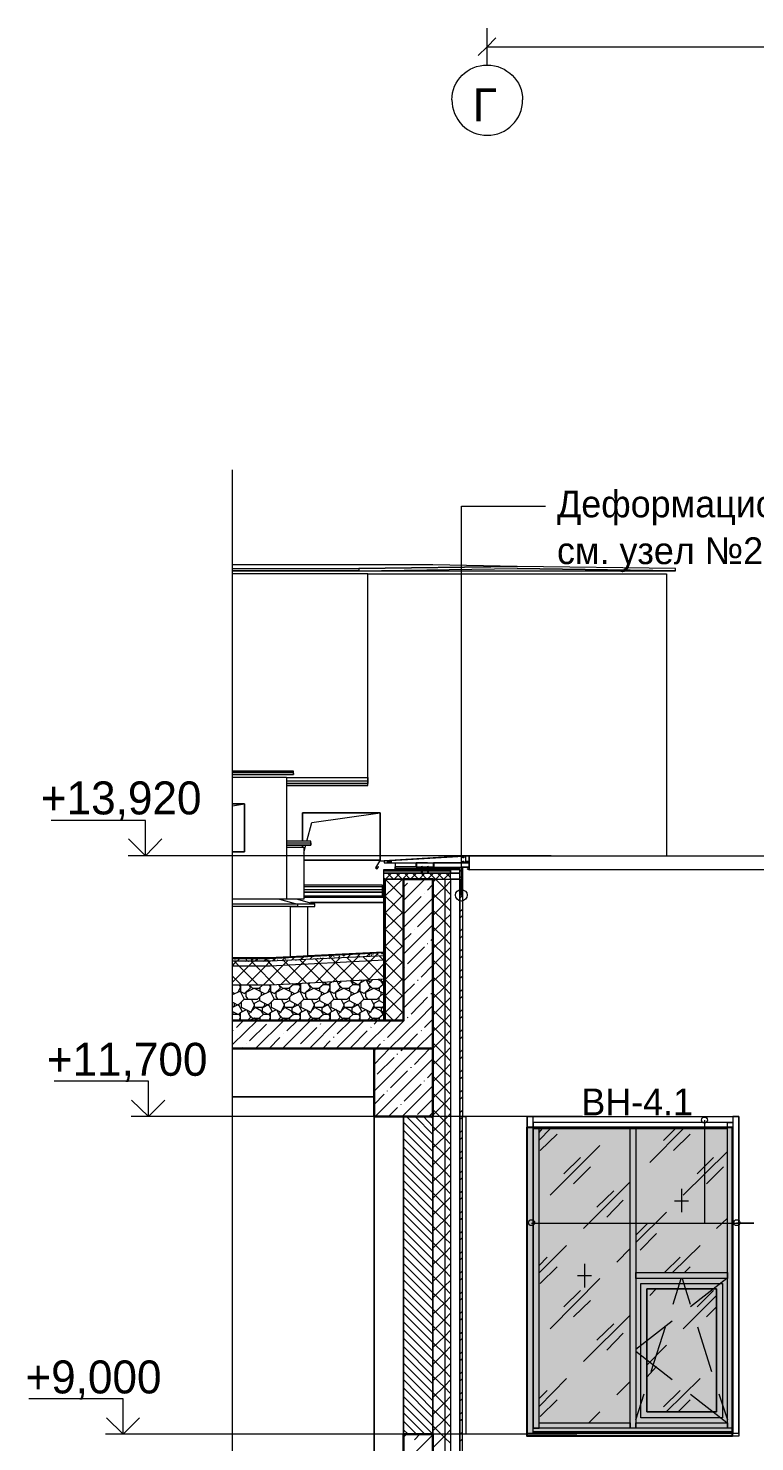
# Model space of a CAD drawing. Header units: millimetres. Extents: x 2294 to 908349, y -83289 to 219220.
# Drawn here: x 332017 to 338390, y -51504 to -39093 of the extents above; entities that cross this region are included whole.
import ezdxf

# ---------------------------------------------------------------- set-up
doc = ezdxf.new("R2010")
doc.units = ezdxf.units.MM
doc.layers.add('PDF _Геометрия', color=7, linetype='Continuous')
doc.layers.add('PDF _Текст', color=7, linetype='Continuous')

msp = doc.modelspace()

# ---------------------------------------------------------------- hatches: boundary and pattern name
at = {"transparency": 33554551}
h = msp.add_hatch(color=3, dxfattribs=at)
h.dxf.hatch_style = 1
h.paths.add_polyline_path([(336393.2, -48742.6), (338192.3, -48742.6), (338192.3, -51456), (336393.2, -51456)])

# ---------------------------------------------------------------- linework, layer by layer
msp.add_lwpolyline([(336393.2, -48742.6), (338192.3, -48742.6), (338192.3, -51456), (336393.2, -51456)], close=True)
at = {"layer": 'PDF _Геометрия', "lineweight": 9}
for points in [[(336043.5, -39416.7), (336043.5, -39093.2)], [(336043.5, -39255), (336043.5, -39145.7)], [(336043.5, -39377.4), (336043.5, -39255), (375667.4, -39255)], [(333809.6, -61506.3), (333809.6, -52627.6), (333656.6, -52548.9), (333967, -52395.9), (333809.6, -52317.2), (333809.6, -42970.8)], [(335816.2, -46708.5), (335816.2, -43289.9), (336555, -43289.9)], [(334915.6, -43836.4), (336305.8, -43818.9), (334915.6, -43836.4), (334915.6, -43858.2), (336305.8, -43836.4), (337695.9, -43858.2), (337695.9, -43836.4), (336305.8, -43818.9), (335567, -43805.8), (333809.6, -43805.8)], [(333809.6, -43836.4), (334915.6, -43836.4), (334915.6, -43858.2), (333809.6, -43858.2), (337695.9, -43858.2), (336305.8, -43836.4)], [(334994.3, -43884.4), (333809.6, -43884.4)], [(334994.3, -45742.4), (334281.7, -45742.4), (334994.3, -45742.4), (334994.3, -43884.4), (335103.6, -43884.4), (337617.2, -43884.4), (337617.2, -46358.8), (338815.1, -46358.8), (338815.1, -44968.6), (343073, -44968.6), (343182.3, -44968.6), (343182.3, -45379.5)], [(333809.6, -45624.3), (334342.9, -45624.3), (334342.9, -45615.6), (333809.6, -45615.6)], [(334342.9, -45637.4), (334342.9, -45646.2), (333809.6, -45646.2), (334342.9, -45646.2), (334342.9, -45624.3)], [(333809.6, -45668), (334172.4, -45668), (334281.7, -45668), (334281.7, -46739.1), (334172.4, -46739.1), (333809.6, -46739.1)], [(334281.7, -45672.4), (334994.3, -45672.4), (334994.3, -45703), (334281.7, -45703)], [(334994.3, -45703), (334994.3, -45724.9), (334281.7, -45724.9)], [(333809.6, -45921.6), (333914.5, -45904.1)], [(334461, -46232), (334504.7, -46065.9), (335103.6, -45982.8)], [(336603, -46358.8), (333490.5, -46358.8), (333044.6, -46358.8), (333044.6, -46048.4), (332218.4, -46048.4)], [(334281.7, -46284.4), (334325.4, -46284.4), (334434.7, -46284.4), (334434.7, -46739.1), (334325.4, -46739.1), (334220.5, -46739.1), (334377.9, -46782.8), (334377.9, -46804.7), (333809.6, -46804.7)], [(334281.7, -46245.1), (334495.9, -46245.1), (334495.9, -46232), (334281.7, -46232)], [(334495.9, -46245.1), (334495.9, -46267), (334281.7, -46267), (334495.9, -46267), (334495.9, -46249.5)], [(334434.7, -46336.9), (334452.2, -46267)], [(333197.6, -46358.8), (332891.6, -46358.8)], [(335234.7, -46398.1), (335855.5, -46358.8), (335886.1, -46358.8), (348043.4, -46358.8), (348043.4, -46481.2), (335886.1, -46481.2), (335886.1, -46358.8), (335886.1, -46476.8), (335868.6, -46472.4)], [(335829.3, -46406.8), (335833.6, -46406.8)], [(335886.1, -46358.8), (335855.5, -46358.8)], [(335855.5, -46406.8), (335886.1, -46406.8)], [(335466.4, -46481.2), (335134.2, -46481.2), (335134.2, -46485.5), (335134.2, -46494.3), (335134.2, -46511.8), (335720, -46511.8), (335720, -46494.3), (335720, -46485.5), (335720, -46481.2), (335527.6, -46481.2)], [(335720, -46485.5), (335134.2, -46485.5)], [(335720, -46494.3), (335134.2, -46494.3)], [(335234.7, -46420), (335234.7, -46463.7), (335234.7, -46472.4)], [(335466.4, -46472.4), (335234.7, -46472.4), (335234.7, -46454.9)], [(335234.7, -46454.9), (335234.7, -46454.9)], [(335470.8, -46459.3), (335418.3, -46459.3), (335418.3, -46420)], [(335518.9, -46420), (335422.7, -46420), (335422.7, -46459.3)], [(335470.8, -46459.3), (335422.7, -46459.3), (335470.8, -46459.3)], [(335475.2, -46511.8), (335475.2, -46507.4), (335475.2, -46503), (335475.2, -46498.6), (335475.2, -46494.3), (335475.2, -46489.9), (335475.2, -46485.5), (335466.4, -46485.5), (335466.4, -46468), (335470.8, -46468)], [(335470.8, -46511.8), (335475.2, -46511.8), (335475.2, -46516.1), (335470.8, -46516.1), (335470.8, -46511.8), (335470.8, -46485.5), (335470.8, -46511.8), (335466.4, -46511.8), (335466.4, -46507.4), (335466.4, -46503), (335466.4, -46498.6), (335466.4, -46494.3), (335470.8, -46494.3), (335470.8, -46489.9), (335470.8, -46485.5), (335466.4, -46485.5)], [(335466.4, -46489.9), (335466.4, -46489.9)], [(335466.4, -46494.3), (335466.4, -46494.3)], [(335466.4, -46498.6), (335466.4, -46498.6)], [(335466.4, -46503), (335466.4, -46503)], [(335466.4, -46507.4), (335466.4, -46507.4)], [(335470.8, -46454.9), (335470.8, -46454.9)], [(335470.8, -46511.8), (335470.8, -46511.8)], [(335470.8, -46511.8), (335470.8, -46511.8)], [(335518.9, -46459.3), (335475.2, -46459.3)], [(335475.2, -46468), (335475.2, -46485.5)], [(335475.2, -46468), (335475.2, -46468)], [(335518.9, -46472.4), (335475.2, -46472.4)], [(335518.9, -46481.2), (335475.2, -46481.2)], [(335475.2, -46485.5), (335475.2, -46485.5)], [(335475.2, -46489.9), (335475.2, -46489.9)], [(335475.2, -46494.3), (335475.2, -46494.3)], [(335475.2, -46498.6), (335475.2, -46498.6)], [(335475.2, -46503), (335475.2, -46503)], [(335475.2, -46507.4), (335475.2, -46507.4)], [(335475.2, -46511.8), (335475.2, -46511.8)], [(335523.3, -46511.8), (335527.6, -46511.8), (335527.6, -46507.4), (335527.6, -46503), (335527.6, -46498.6), (335527.6, -46494.3), (335527.6, -46489.9), (335527.6, -46485.5), (335518.9, -46485.5), (335518.9, -46468)], [(335518.9, -46468), (335518.9, -46468)], [(335518.9, -46485.5), (335518.9, -46489.9), (335518.9, -46494.3), (335518.9, -46498.6), (335518.9, -46503), (335518.9, -46507.4), (335518.9, -46511.8), (335523.3, -46511.8), (335523.3, -46485.5), (335523.3, -46511.8), (335523.3, -46516.1), (335518.9, -46511.8)], [(335518.9, -46485.5), (335518.9, -46485.5)], [(335518.9, -46489.9), (335518.9, -46489.9)], [(335518.9, -46494.3), (335518.9, -46494.3)], [(335518.9, -46498.6), (335518.9, -46498.6)], [(335518.9, -46503), (335518.9, -46503)], [(335518.9, -46507.4), (335518.9, -46507.4)], [(335518.9, -46511.8), (335518.9, -46511.8)], [(335523.3, -46454.9), (335523.3, -46454.9)], [(335523.3, -46511.8), (335523.3, -46511.8)], [(335523.3, -46516.1), (335523.3, -46516.1)], [(335575.7, -46459.3), (335527.6, -46459.3)], [(335527.6, -46468), (335527.6, -46485.5)], [(335527.6, -46468), (335527.6, -46468)], [(335803, -46472.4), (335527.6, -46472.4)], [(335527.6, -46485.5), (335527.6, -46485.5)], [(335527.6, -46489.9), (335527.6, -46489.9)], [(335527.6, -46494.3), (335527.6, -46494.3)], [(335527.6, -46498.6), (335527.6, -46498.6)], [(335527.6, -46503), (335527.6, -46503)], [(335527.6, -46507.4), (335527.6, -46507.4)], [(335571.3, -46459.3), (335571.3, -46420)], [(335855.5, -46420), (335886.1, -46420), (335575.7, -46420), (335575.7, -46459.3), (335886.1, -46459.3), (335816.2, -46459.3)], [(335803, -46481.2), (335720, -46481.2), (335720, -46511.8), (335803, -46511.8), (335720, -46511.8), (335720, -46516.1)], [(335803, -52059.3), (335803, -48649.5), (335803, -46459.3), (335824.9, -46459.3), (335824.9, -48649.5), (335855.5, -48649.5), (335855.5, -48728.2), (335855.5, -50044), (335855.5, -51359.8), (335855.5, -51438.5), (335824.9, -51438.5)], [(335886.1, -46481.2), (335868.6, -46472.4), (335886.1, -46472.4)], [(334434.7, -46656), (335125.4, -46656), (335125.4, -46629.8), (335125.4, -46616.7), (334434.7, -46616.7)], [(334434.7, -46629.8), (335125.4, -46629.8)], [(335125.4, -46712.9), (334434.7, -46712.9), (335125.4, -46712.9), (335125.4, -46677.9), (334434.7, -46677.9), (335125.4, -46677.9), (335125.4, -46656)], [(335125.4, -46642.9), (335134.2, -46642.9), (335125.4, -46642.9), (335125.4, -46634.2), (335125.4, -46616.7)], [(335125.4, -46660.4), (335134.2, -46660.4)], [(335138.6, -47805.7), (335138.6, -46564.2)], [(335142.9, -47805.7), (335142.9, -46564.2)], [(335151.7, -47805.7), (335151.7, -46564.2)], [(335567, -51438.5), (335567, -48649.5), (335567, -46564.2), (335671.9, -46564.2), (335720, -46564.2), (335803, -46564.2), (335803, -48649.5), (335803, -57327), (335803, -60321.6), (335803, -60645.1)], [(335671.9, -46564.2), (335671.9, -48649.5), (335671.9, -52059.3), (335671.9, -52990.4), (335671.9, -57327), (335671.9, -60321.6)], [(335803, -46564.2), (335720, -46564.2), (335720, -48649.5), (335720, -52059.3), (335720, -52990.4), (335720, -57327), (335720, -60321.6)], [(334316.7, -47246.2), (334316.7, -46804.7), (334530.9, -46804.7), (334530.9, -46782.8), (334377.9, -46782.8), (333809.6, -46782.8)], [(334377.9, -46739.1), (334530.9, -46782.8)], [(334434.7, -46712.9), (335134.2, -46712.9)], [(334434.7, -46721.6), (335134.2, -46721.6)], [(335134.2, -46769.7), (334491.6, -46769.7), (335134.2, -46769.7), (335134.2, -47206.8), (334469.7, -47237.4), (334469.7, -46804.7)], [(333809.6, -47805.7), (335142.9, -47805.7), (335142.9, -47442.9), (335142.9, -47276.8), (335142.9, -47237.4), (335142.9, -47211.2), (335142.9, -47206.8), (334133.1, -47254.9), (333809.6, -47254.9)], [(335051.1, -48474.6), (333809.6, -48474.6), (335051.1, -48474.6), (335051.1, -48050.6), (333809.6, -48050.6)], [(335051.1, -48050.6), (335051.1, -52059.3), (335051.1, -48649.5)], [(336878.4, -48649.5), (334780.1, -48649.5), (333070.8, -48649.5), (333070.8, -48339.1), (332244.6, -48339.1)], [(333228.2, -48649.5), (332917.8, -48649.5)], [(335309.1, -51438.5), (335309.1, -48649.5), (335309.1, -51438.5), (335309.1, -48649.5), (335567, -48649.5), (335567, -51438.5), (335567, -52059.3)], [(335803, -60321.6), (335803, -60684.4), (335824.9, -60684.4), (335824.9, -48649.5)], [(336445.7, -51429.8), (336445.7, -51359.8), (336445.7, -50044), (336445.7, -51386.1), (336498.1, -51386.1), (336498.1, -50044), (336498.1, -48754.4), (336445.7, -48754.4), (336445.7, -50044), (336445.7, -48728.2), (336445.7, -48649.5), (336393.2, -48649.5), (336393.2, -48728.2), (336393.2, -50044), (336393.2, -51359.8), (336393.2, -51438.5), (336393.2, -48649.5), (338251.1, -48649.5), (338251.1, -51438.5), (338251.1, -51359.8), (338251.1, -50044), (338251.1, -48728.2), (338251.1, -48649.5), (338198.7, -48649.5), (338198.7, -48728.2), (338198.7, -50044), (338198.7, -51359.8), (338198.7, -51429.8)], [(336498.1, -48854.9), (336598.7, -48754.4)], [(336498.1, -48789.4), (336528.7, -48754.4)], [(337180.1, -48758.8), (337180.1, -48754.4)], [(337468.6, -49051.6), (337765.9, -48754.4)], [(337591, -48859.3), (337695.9, -48754.4)], [(337949.5, -48680.1), (337949.5, -49585), (338382.3, -49585), (338229.3, -49585)], [(336506.9, -48946.7), (336655.5, -48802.5)], [(337678.4, -48946.7), (337822.7, -48802.5)], [(336594.3, -49340.2), (337031.5, -48903)], [(336716.7, -49152.2), (336861, -49007.9)], [(337761.5, -49340.2), (338150.6, -48955.5)], [(337883.9, -49152.2), (338028.2, -49007.9)], [(336799.8, -49239.6), (336948.4, -49091)], [(337967, -49239.6), (338115.6, -49091)], [(336887.2, -49633.1), (337298.1, -49222.1)], [(337005.2, -49445.1), (337153.9, -49300.8)], [(337092.7, -49532.5), (337236.9, -49383.9)], [(337687.2, -49388.3), (337809.6, -49388.3)], [(337748.4, -49283.3), (337748.4, -49488.8)], [(337346.2, -49755.5), (337617.2, -49488.8)], [(336432.5, -49585), (338382.3, -49585)], [(337346.2, -49689.9), (337446.8, -49589.4)], [(338054.4, -49633.1), (338150.6, -49541.3)], [(337385.6, -49821), (337529.8, -49676.8)], [(336498.1, -50022.1), (336738.6, -49781.7)], [(336498.1, -49956.6), (336568.1, -49882.2)], [(337180.1, -49926), (337298.1, -49807.9)], [(337599.8, -50017.8), (337735.3, -49882.2)], [(337669.7, -50017.8), (337910.1, -49781.7)], [(336506.9, -50113.9), (336655.5, -49969.7)], [(336895.9, -49943.4), (336895.9, -50148.9)], [(337774.6, -50017.8), (337822.7, -49969.7)], [(336594.3, -50511.8), (337031.5, -50070.2)], [(336834.7, -50044), (336957.1, -50044)], [(337674.1, -50297.5), (337744, -50070.2)], [(337752.8, -50070.2), (337822.7, -50297.5)], [(338146.2, -50070.2), (337827.1, -50319.4)], [(336716.7, -50319.4), (336861, -50175.1)], [(336799.8, -50406.8), (336948.4, -50262.6)], [(337468.6, -50218.9), (337525.4, -50162)], [(337761.5, -50511.8), (338054.4, -50218.9)], [(337883.9, -50319.4), (338028.2, -50175.1)], [(337967, -50406.8), (338054.4, -50319.4)], [(336887.2, -50800.3), (337298.1, -50393.7)], [(337005.2, -50612.3), (337153.9, -50468)], [(337665.3, -50446.2), (337346.2, -50695.4)], [(337481.7, -50887.7), (337608.5, -50494.3)], [(337888.3, -50494.3), (338010.7, -50887.7)], [(337092.7, -50699.7), (337236.9, -50551.1)], [(337665.3, -50962), (337346.2, -50712.8)], [(337442.4, -50830.9), (337617.2, -50656)], [(337442.4, -50765.3), (337446.8, -50760.9)], [(337442.4, -50935.8), (337529.8, -50844)], [(338054.4, -50800.3), (338054.4, -50800.3)], [(336498.1, -51193.7), (336738.6, -50948.9)], [(337180.1, -51093.2), (337298.1, -50975.1)], [(337612.9, -51241.8), (337910.1, -50948.9)], [(336830.4, -51438.5), (333905.8, -51438.5), (332847.9, -51438.5), (332847.9, -51128.1), (332021.6, -51128.1)], [(336498.1, -51123.8), (336568.1, -51053.8)], [(337346.2, -51311.8), (337420.5, -51084.4)], [(337591, -51198.1), (337735.3, -51053.8)], [(338146.2, -51338), (337827.1, -51088.8)], [(338076.3, -51084.4), (338150.6, -51311.8)], [(336506.9, -51281.2), (336655.5, -51136.9)], [(336935.3, -51338), (337031.5, -51241.8)], [(337717.8, -51241.8), (337822.7, -51136.9)], [(333005.2, -51438.5), (332694.9, -51438.5)], [(338251.1, -51425.4), (338251.1, -51429.8), (338251.1, -51456), (336393.2, -51456), (336393.2, -51429.8), (336393.2, -51425.4)], [(336393.2, -51429.8), (338251.1, -51429.8)], [(336393.2, -51451.6), (336393.2, -51447.3)], [(338198.7, -51386.1), (336445.7, -51386.1)], [(338198.7, -51416.7), (336445.7, -51416.7), (338198.7, -51416.7)], [(338198.7, -51416.7), (336445.7, -51416.7)], [(338251.1, -51447.3), (338251.1, -51451.6)]]:
    msp.add_lwpolyline(points, dxfattribs=at)
at = {"layer": 'PDF _Геометрия', "lineweight": 18}
for points in [[(336117.8, -39176.3), (336043.5, -39255), (335964.8, -39333.6)], [(333188.8, -46210.1), (333044.6, -46358.8), (332895.9, -46210.1)], [(333215.1, -48505.2), (333070.8, -48649.5), (332922.2, -48505.2)], [(332992.1, -51294.3), (332847.9, -51438.5), (332703.6, -51294.3)]]:
    msp.add_lwpolyline(points, dxfattribs=at)
msp.add_lwpolyline([(335733.1, -39722.7, 0.4172634), (336043.5, -40033.1, 0.4119718), (336353.9, -39722.7)], format="xyb", dxfattribs=at)
at = {"layer": 'PDF _Геометрия', "lineweight": 9}
for points in [[(333914.5, -45904.1), (333809.6, -45904.1), (333914.5, -45904.1), (333914.5, -46323.8), (333809.6, -46323.8), (333914.5, -46323.8)], [(335103.6, -45982.8), (334421.6, -45982.8), (334421.6, -46232), (334421.6, -45982.8), (335103.6, -45982.8), (335103.6, -46398.1), (334434.7, -46398.1), (335103.6, -46398.1)], [(334421.6, -46267), (334421.6, -46284.4)], [(335138.6, -46402.5), (335138.6, -46420), (335855.5, -46420), (335855.5, -46358.8)], [(335169.2, -46411.2), (335169.2, -46406.8), (335173.5, -46406.8), (335177.9, -46406.8), (335177.9, -46411.2), (335177.9, -46415.6), (335173.5, -46415.6), (335169.2, -46415.6)], [(335191, -46411.2), (335191, -46406.8), (335195.4, -46406.8), (335199.8, -46406.8), (335199.8, -46411.2), (335199.8, -46415.6), (335195.4, -46415.6), (335191, -46415.6)], [(335829.3, -46371.9), (335829.3, -46367.5), (335833.6, -46367.5), (335838, -46367.5), (335838, -46371.9), (335838, -46376.2), (335833.6, -46376.2), (335829.3, -46376.2)], [(335829.3, -46411.2), (335829.3, -46406.8), (335833.6, -46406.8), (335838, -46406.8), (335838, -46411.2), (335838, -46415.6), (335833.6, -46415.6), (335829.3, -46415.6)], [(335134.2, -46564.2), (335720, -46564.2), (335720, -46511.8), (335134.2, -46511.8)], [(335418.3, -46454.9), (335234.7, -46454.9)], [(335470.8, -46450.6), (335475.2, -46454.9), (335479.5, -46454.9), (335479.5, -46459.3), (335475.2, -46459.3), (335475.2, -46468), (335470.8, -46468), (335470.8, -46459.3), (335466.4, -46459.3), (335466.4, -46454.9), (335470.8, -46454.9)], [(335466.4, -46489.9), (335470.8, -46489.9)], [(335470.8, -46454.9), (335470.8, -46450.6)], [(335518.9, -46459.3), (335475.2, -46459.3)], [(335514.5, -46454.9), (335518.9, -46454.9), (335523.3, -46450.6), (335527.6, -46454.9), (335532, -46454.9), (335532, -46459.3), (335527.6, -46459.3), (335527.6, -46468), (335518.9, -46468), (335518.9, -46459.3), (335514.5, -46459.3)], [(335523.3, -46454.9), (335523.3, -46450.6)], [(335571.3, -46459.3), (335527.6, -46459.3)], [(335309.1, -47805.7), (335309.1, -46564.2), (335151.7, -46564.2), (335142.9, -46564.2), (335138.6, -46564.2), (335134.2, -46564.2), (335134.2, -47805.7), (335138.6, -47805.7), (335142.9, -47805.7), (335151.7, -47805.7)], [(335134.2, -46677.9), (335125.4, -46677.9)], [(337324.3, -48701.9), (336445.7, -48701.9), (336445.7, -48754.4), (337324.3, -48754.4), (338150.6, -48754.4), (338150.6, -48701.9), (337324.3, -48701.9), (336471.9, -48701.9), (336445.7, -48701.9), (336445.7, -48649.5), (336471.9, -48649.5), (337324.3, -48649.5), (338172.4, -48649.5), (338198.7, -48649.5), (338198.7, -48701.9), (338172.4, -48701.9)], [(337346.2, -51386.1), (337298.1, -51386.1), (336498.1, -51386.1), (336498.1, -51338), (337298.1, -51338), (337298.1, -51386.1), (337298.1, -50044), (337298.1, -48754.4), (337346.2, -48754.4), (337346.2, -50044)], [(338150.6, -48728.2), (338150.6, -48701.9), (338198.7, -48701.9), (338198.7, -48728.2), (338198.7, -50044), (338198.7, -51386.1), (338150.6, -51386.1), (338150.6, -50044)], [(338150.6, -50070.2), (337346.2, -50070.2), (337346.2, -50017.8), (338150.6, -50017.8)], [(337389.9, -50113.9), (338106.9, -50113.9), (338106.9, -51294.3), (337389.9, -51294.3)], [(338106.9, -50113.9), (338106.9, -51294.3), (337389.9, -51294.3), (337389.9, -50113.9)], [(338054.4, -50162), (337442.4, -50162), (337442.4, -51241.8), (338054.4, -51241.8)], [(337442.4, -51241.8), (337442.4, -50162), (338054.4, -50162), (338054.4, -51241.8)], [(338150.6, -51386.1), (337346.2, -51386.1), (337346.2, -51338), (338150.6, -51338)]]:
    msp.add_lwpolyline(points, close=True, dxfattribs=at)
at = {"layer": 'PDF _Геометрия', "lineweight": 20}
for points in [[(335064.2, -46463.7), (335077.4, -46472.4), (335090.5, -46454.9), (335086.1, -46454.9), (335077.4, -46472.4), (335068.6, -46463.7), (335099.2, -46406.8), (335886.1, -46358.8), (335886.1, -46476.8), (335868.6, -46472.4), (335886.1, -46481.2), (335886.1, -46358.8), (335099.2, -46406.8)], [(335418.3, -46420), (335418.3, -46459.3), (335470.8, -46459.3), (335422.7, -46459.3), (335422.7, -46420)], [(335475.2, -46459.3), (335518.9, -46459.3)], [(335527.6, -46459.3), (335575.7, -46459.3), (335575.7, -46420), (335571.3, -46420), (335571.3, -46459.3)]]:
    msp.add_lwpolyline(points, close=True, dxfattribs=at)
at = {"layer": 'PDF _Геометрия', "color": 250, "lineweight": 9, "true_color": 0x1d1d1d}
for points in [[(335191, -46402.5), (335191, -46398.1)], [(335252.2, -46398.1), (335252.2, -46398.1)], [(335379, -46389.4), (335379, -46389.4)], [(335440.2, -46385), (335440.2, -46385)], [(335567, -46376.2), (335567, -46376.2)], [(335628.2, -46376.2), (335628.2, -46371.9)], [(335755, -46367.5), (335755, -46367.5)], [(335816.2, -46363.1), (335816.2, -46363.1)], [(335886.1, -46411.2), (335886.1, -46411.2)], [(335151.7, -46708.5), (335300.3, -46564.2), (335352.8, -46511.8)], [(335151.7, -46564.2), (335204.1, -46511.8)], [(335221.6, -46564.2), (335169.2, -46511.8)], [(335226, -46564.2), (335278.5, -46511.8)], [(335309.1, -46577.3), (335295.9, -46564.2), (335243.5, -46511.8)], [(335365.9, -46564.2), (335317.8, -46511.8)], [(335370.3, -46564.2), (335422.7, -46511.8)], [(335440.2, -46564.2), (335387.7, -46511.8)], [(335444.6, -46564.2), (335497, -46511.8)], [(335514.5, -46564.2), (335462.1, -46511.8)], [(335518.9, -46564.2), (335571.3, -46511.8)], [(335720, -46699.7), (335671.9, -46647.3), (335588.8, -46564.2), (335536.4, -46511.8)], [(335567, -46590.5), (335593.2, -46564.2), (335641.3, -46511.8)], [(335658.8, -46564.2), (335606.3, -46511.8)], [(335663.2, -46564.2), (335715.6, -46511.8)], [(335720, -46551.1), (335680.6, -46511.8)], [(335803, -46494.3), (335824.9, -46472.4)], [(335803, -46551.1), (335824.9, -46533.6)], [(335877.4, -46476.8), (335881.7, -46476.8)], [(335886.1, -46472.4), (335886.1, -46468)], [(335147.3, -46564.2), (335134.2, -46551.1)], [(335309.1, -46726), (335151.7, -46568.6)], [(335309.1, -46752.2), (335497, -46564.2)], [(335309.1, -46634.2), (335344, -46599.2)], [(335374.6, -46568.6), (335374.6, -46568.6)], [(335518.9, -46660.4), (335567, -46612.3)], [(335567, -46734.7), (335671.9, -46634.2), (335720, -46581.7)], [(335803, -46669.1), (335824.9, -46647.3)], [(335151.7, -46857.1), (335309.1, -46699.7)], [(335309.1, -46870.2), (335151.7, -46717.2)], [(335309.1, -46988.3), (335567, -46730.3)], [(335313.4, -46865.9), (335462.1, -46717.2)], [(335492.7, -46686.6), (335492.7, -46686.6)], [(335720, -46844), (335671.9, -46791.5), (335567, -46691)], [(335567, -46883.3), (335671.9, -46778.4), (335720, -46726)], [(335803, -46730.3), (335824.9, -46708.5)], [(335151.7, -47001.4), (335309.1, -46848.4)], [(335309.1, -47014.5), (335151.7, -46861.5)], [(335431.5, -46983.9), (335567, -46848.4)], [(335720, -46992.6), (335671.9, -46940.2), (335567, -46835.3)], [(335567, -47027.6), (335671.9, -46922.7), (335720, -46874.6)], [(335803, -46848.4), (335824.9, -46826.5)], [(335803, -46905.2), (335824.9, -46883.3)], [(335151.7, -47150), (335309.1, -46992.6)], [(335309.1, -47163.1), (335151.7, -47005.8)], [(335309.1, -47224.3), (335567, -46966.4)], [(335405.2, -47010.1), (335405.2, -47010.1)], [(335720, -47136.9), (335671.9, -47084.4), (335567, -46983.9)], [(335567, -47171.9), (335671.9, -47071.3), (335720, -47018.9)], [(335803, -47023.2), (335824.9, -47001.4)], [(335151.7, -47294.3), (335309.1, -47141.3)], [(335309.1, -47307.4), (335151.7, -47154.4)], [(335309.1, -47106.3), (335374.6, -47040.7)], [(335344, -47307.4), (335492.7, -47158.8)], [(335518.9, -47128.2), (335523.3, -47128.2)], [(335549.5, -47101.9), (335567, -47084.4)], [(335720, -47281.2), (335671.9, -47233.1), (335567, -47128.2)], [(335803, -47084.4), (335824.9, -47062.6)], [(333827.1, -47263.7), (333831.5, -47268)], [(333848.9, -47285.5), (333870.8, -47263.7)], [(333853.3, -47263.7), (333853.3, -47263.7)], [(333853.3, -47263.7), (333853.3, -47263.7)], [(333918.9, -47263.7), (333918.9, -47263.7)], [(333923.3, -47285.5), (333936.4, -47276.8)], [(333927.6, -47268), (333927.6, -47272.4)], [(333949.5, -47263.7), (333949.5, -47263.7)], [(334002, -47285.5), (334028.2, -47263.7)], [(334023.8, -47272.4), (334028.2, -47276.8)], [(334041.3, -47272.4), (334041.3, -47272.4)], [(334076.3, -47495.4), (334246.8, -47324.9), (334290.5, -47281.2)], [(334080.6, -47285.5), (334106.9, -47263.7)], [(334093.8, -47263.7), (334093.8, -47263.7)], [(334093.8, -47263.7), (334102.5, -47268), (334102.5, -47263.7)], [(334120, -47276.8), (334124.4, -47281.2)], [(334159.3, -47285.5), (334185.6, -47259.3)], [(334159.3, -47276.8), (334163.7, -47276.8)], [(334203, -47272.4), (334207.4, -47272.4)], [(334220.5, -47281.2), (334220.5, -47281.2)], [(334229.3, -47491), (334404.1, -47316.1), (334447.9, -47272.4)], [(334242.4, -47281.2), (334268.6, -47254.9)], [(334456.6, -47477.9), (334299.2, -47320.5), (334259.9, -47281.2)], [(334273, -47263.7), (334277.4, -47263.7)], [(334325.4, -47276.8), (334351.7, -47250.6)], [(334360.4, -47276.8), (334369.2, -47272.4), (334369.2, -47276.8)], [(334382.3, -47482.3), (334557.1, -47307.4), (334600.9, -47263.7)], [(334487.2, -47477.9), (334474.1, -47486.6), (334509.1, -47521.6), (334565.9, -47521.6), (334605.2, -47486.6), (334596.5, -47469.1), (334439.1, -47311.8), (334399.8, -47272.4)], [(334408.5, -47268), (334430.4, -47246.2)], [(334487.2, -47268), (334513.4, -47241.8)], [(334535.3, -47473.5), (334710.1, -47298.6), (334753.9, -47254.9)], [(334732, -47464.8), (334574.6, -47307.4), (334535.3, -47268)], [(334552.8, -47259.3), (334552.8, -47263.7)], [(334579, -47254.9), (334583.4, -47254.9)], [(334596.5, -47241.8), (334596.5, -47237.4)], [(334600.9, -47259.3), (334605.2, -47254.9)], [(334653.3, -47263.7), (334679.5, -47237.4)], [(334657.7, -47241.8), (334662.1, -47246.2)], [(334871.9, -47456), (334714.5, -47298.6), (334675.2, -47259.3)], [(334688.3, -47464.8), (334863.2, -47294.3), (334906.9, -47250.6)], [(334697, -47246.2), (334701.4, -47241.8)], [(334732, -47259.3), (334749.5, -47241.8)], [(334788.8, -47228.7), (334784.5, -47241.8), (334775.7, -47233.1), (334784.5, -47228.7)], [(334788.8, -47233.1), (334793.2, -47228.7)], [(335011.8, -47451.7), (334854.4, -47294.3), (334815.1, -47254.9), (334841.3, -47228.7)], [(334841.3, -47460.4), (335016.2, -47285.5), (335059.9, -47241.8), (335086.1, -47215.6)], [(334898.1, -47250.6), (334924.4, -47224.3)], [(334915.6, -47246.2), (334920, -47246.2), (334924.4, -47241.8)], [(335142.9, -47434.2), (334994.3, -47285.5), (334955, -47246.2)], [(334981.2, -47246.2), (335007.4, -47220), (335003, -47228.7), (335011.8, -47228.7), (335011.8, -47220)], [(335024.9, -47228.7), (335029.3, -47228.7)], [(335038, -47220), (335042.4, -47224.3)], [(335038, -47228.7), (335038, -47228.7)], [(335081.7, -47224.3), (335086.1, -47224.3)], [(335142.9, -47289.9), (335134.2, -47276.8), (335094.8, -47237.4)], [(335129.8, -47211.2), (335134.2, -47224.3), (335116.7, -47220), (335125.4, -47211.2)], [(335134.2, -47237.4), (335142.9, -47228.7), (335142.9, -47237.4)], [(335138.6, -47224.3), (335138.6, -47228.7)], [(335309.1, -47460.4), (335567, -47202.5)], [(335462.1, -47425.4), (335567, -47320.5), (335671.9, -47215.6), (335720, -47163.1)], [(335720, -47429.8), (335671.9, -47377.3), (335567, -47272.4)], [(335803, -47198.1), (335824.9, -47180.6)], [(335803, -47259.3), (335824.9, -47237.4)], [(333809.6, -47324.9), (333844.6, -47285.5)], [(333809.6, -47469.1), (333949.5, -47329.2), (333993.2, -47285.5)], [(334032.6, -47495.4), (333866.4, -47329.2), (333827.1, -47285.5)], [(333932, -47495.4), (334098.1, -47329.2), (334137.5, -47285.5)], [(333945.1, -47285.5), (333949.5, -47285.5)], [(334176.8, -47491), (334015.1, -47329.2), (333971.4, -47285.5)], [(334316.7, -47486.6), (334159.3, -47329.2), (334120, -47285.5)], [(334998.7, -47451.7), (335142.9, -47303)], [(335151.7, -47442.9), (335309.1, -47285.5)], [(335309.1, -47456), (335151.7, -47298.6)], [(335313.4, -47338), (335317.8, -47333.6)], [(335567, -47464.8), (335671.9, -47364.2), (335720, -47311.8)], [(335803, -47377.3), (335824.9, -47355.5)], [(333888.3, -47495.4), (333809.6, -47416.7)], [(333857.7, -47556.6), (333879.5, -47512.9), (333870.8, -47495.4)], [(333879.5, -47495.4), (333879.5, -47552.2), (333914.5, -47569.7), (333967, -47517.2), (333953.9, -47495.4)], [(333945.1, -47617.8), (333927.6, -47595.9), (333927.6, -47556.6), (333997.6, -47521.6), (334089.4, -47569.7)], [(333958.2, -47495.4), (333984.5, -47521.6), (334041.3, -47521.6), (334071.9, -47495.4)], [(334050, -47547.8), (334050, -47517.2)], [(334120, -47556.6), (334141.8, -47512.9), (334133.1, -47495.4)], [(334141.8, -47495.4), (334141.8, -47552.2), (334176.8, -47569.7), (334229.3, -47517.2), (334216.2, -47491), (334246.8, -47521.6), (334303.6, -47521.6), (334342.9, -47486.6), (334338.6, -47482.3)], [(334207.4, -47617.8), (334189.9, -47595.9), (334189.9, -47556.6), (334259.9, -47521.6), (334351.7, -47569.7)], [(334312.3, -47547.8), (334312.3, -47517.2)], [(334382.3, -47556.6), (334404.1, -47512.9), (334395.4, -47491), (334334.2, -47491)], [(334369.2, -47482.3), (334386.7, -47491), (334395.4, -47482.3)], [(334404.1, -47482.3), (334404.1, -47552.2), (334439.1, -47569.7), (334491.6, -47517.2), (334469.7, -47477.9)], [(334469.7, -47617.8), (334452.2, -47595.9), (334452.2, -47556.6), (334522.2, -47521.6), (334614, -47569.7)], [(334574.6, -47547.8), (334574.6, -47517.2)], [(334644.6, -47556.6), (334666.4, -47512.9), (334657.7, -47491), (334596.5, -47491)], [(334609.6, -47469.1), (334648.9, -47491), (334675.2, -47469.1)], [(334727.6, -47464.8), (334753.9, -47517.2), (334701.4, -47569.7), (334666.4, -47552.2), (334666.4, -47473.5), (334679.5, -47469.1)], [(334732, -47617.8), (334714.5, -47595.9), (334714.5, -47556.6), (334784.5, -47521.6), (334876.3, -47569.7)], [(334762.6, -47464.8), (334736.4, -47486.6), (334771.4, -47521.6), (334828.2, -47521.6), (334867.5, -47486.6), (334850, -47460.4)], [(334749.5, -47464.8), (334758.2, -47469.1), (334758.2, -47464.8)], [(334836.9, -47547.8), (334836.9, -47517.2)], [(334850, -47460.4), (334850, -47460.4)], [(334854.4, -47460.4), (334911.2, -47491), (334941.8, -47460.4), (334937.5, -47456)], [(334854.4, -47460.4), (334854.4, -47460.4)], [(334906.9, -47556.6), (334928.7, -47512.9), (334920, -47491), (334858.8, -47491)], [(334981.2, -47451.7), (335016.2, -47517.2), (334963.7, -47569.7), (334928.7, -47552.2), (334928.7, -47473.5), (334972.4, -47451.7)], [(334994.3, -47617.8), (334976.8, -47595.9), (334976.8, -47556.6), (335046.8, -47521.6), (335138.6, -47569.7)], [(334985.6, -47451.7), (335020.5, -47469.1), (335029.3, -47447.3)], [(335038, -47447.3), (334998.7, -47486.6), (335033.6, -47521.6), (335090.5, -47521.6), (335129.8, -47486.6), (335112.3, -47460.4), (335090.5, -47447.3)], [(335099.2, -47547.8), (335099.2, -47517.2)], [(335142.9, -47477.9), (335116.7, -47460.4), (335116.7, -47447.3)], [(335121.1, -47491), (335142.9, -47491)], [(335151.7, -47587.2), (335309.1, -47429.8)], [(335309.1, -47600.3), (335151.7, -47447.3)], [(335151.7, -47731.4), (335309.1, -47578.4), (335405.2, -47482.3)], [(335309.1, -47696.5), (335567, -47438.5)], [(335431.5, -47451.7), (335435.8, -47451.7)], [(335720, -47574.1), (335671.9, -47521.6), (335567, -47421.1)], [(335567, -47613.4), (335671.9, -47508.5), (335720, -47456)], [(335803, -47434.2), (335824.9, -47416.7)], [(333809.6, -47578.4), (333875.2, -47547.8), (333910.2, -47617.8)], [(333809.6, -47644), (333857.7, -47670.2), (333910.2, -47617.8), (334028.2, -47617.8), (334063.2, -47582.8), (334063.2, -47556.6)], [(333827.1, -47569.7), (333809.6, -47560.9)], [(333809.6, -47727.1), (333862.1, -47753.3), (333892.7, -47722.7), (333862.1, -47665.9), (333809.6, -47692.1), (333827.1, -47674.6), (333827.1, -47652.7)], [(333883.9, -47644), (333883.9, -47687.7), (333971.4, -47731.4), (334002, -47670.2), (333975.7, -47617.8)], [(334089.4, -47652.7), (334089.4, -47674.6), (334071.9, -47692.1), (334010.7, -47692.1), (334002, -47683.3), (334002, -47652.7), (334045.7, -47630.9)], [(334045.7, -47600.3), (334045.7, -47630.9), (334120, -47670.2), (334172.4, -47617.8), (334290.5, -47617.8), (334325.4, -47582.8), (334325.4, -47556.6)], [(334058.8, -47587.2), (334137.5, -47547.8), (334172.4, -47617.8)], [(334146.2, -47644), (334146.2, -47687.7), (334233.6, -47731.4), (334264.2, -47670.2), (334238, -47617.8)], [(334351.7, -47652.7), (334351.7, -47674.6), (334334.2, -47692.1), (334273, -47692.1), (334264.2, -47683.3), (334264.2, -47652.7), (334308, -47630.9)], [(334308, -47600.3), (334308, -47630.9), (334382.3, -47670.2), (334434.7, -47617.8), (334552.8, -47617.8), (334587.7, -47582.8), (334587.7, -47556.6)], [(334321.1, -47587.2), (334399.8, -47547.8), (334434.7, -47617.8)], [(334408.5, -47644), (334408.5, -47687.7), (334495.9, -47731.4), (334526.5, -47670.2), (334500.3, -47617.8)], [(334614, -47652.7), (334614, -47674.6), (334596.5, -47692.1), (334535.3, -47692.1), (334526.5, -47683.3), (334526.5, -47652.7), (334570.3, -47630.9)], [(334570.3, -47600.3), (334570.3, -47630.9), (334644.6, -47670.2), (334697, -47617.8), (334815.1, -47617.8), (334850, -47582.8), (334850, -47556.6)], [(334583.4, -47587.2), (334662.1, -47547.8), (334697, -47617.8)], [(334670.8, -47644), (334670.8, -47687.7), (334758.2, -47731.4), (334788.8, -47670.2), (334762.6, -47617.8)], [(334876.3, -47652.7), (334876.3, -47674.6), (334858.8, -47692.1), (334797.6, -47692.1), (334788.8, -47683.3), (334788.8, -47652.7), (334832.6, -47630.9)], [(334832.6, -47600.3), (334832.6, -47630.9), (334906.9, -47670.2), (334959.3, -47617.8), (335077.4, -47617.8), (335112.3, -47582.8), (335112.3, -47556.6)], [(334845.7, -47587.2), (334924.4, -47547.8), (334959.3, -47617.8)], [(334933.1, -47644), (334933.1, -47687.7), (335020.5, -47731.4), (335051.1, -47670.2), (335024.9, -47617.8)], [(335138.6, -47652.7), (335138.6, -47674.6), (335121.1, -47692.1), (335059.9, -47692.1), (335051.1, -47683.3), (335051.1, -47652.7), (335094.8, -47630.9), (335142.9, -47657.1)], [(335094.8, -47630.9), (335094.8, -47600.3)], [(335108, -47587.2), (335142.9, -47569.7)], [(335309.1, -47744.5), (335151.7, -47591.5)], [(335374.6, -47748.9), (335518.9, -47600.3)], [(335549.5, -47569.7), (335553.9, -47569.7)], [(335720, -47722.7), (335671.9, -47670.2), (335567, -47565.3)], [(335567, -47757.7), (335671.9, -47652.7), (335720, -47604.7)], [(335803, -47552.2), (335824.9, -47534.7)], [(335803, -47613.4), (335824.9, -47591.5)], [(333866.4, -47805.7), (333879.5, -47775.1), (333870.8, -47753.3), (333809.6, -47753.3), (333814, -47748.9), (333809.6, -47735.8)], [(333879.5, -47805.7), (333879.5, -47735.8), (333932, -47709.6), (333967, -47779.5), (333940.8, -47805.7)], [(334050, -47805.7), (334050, -47779.5)], [(334128.7, -47805.7), (334141.8, -47775.1), (334133.1, -47753.3), (334071.9, -47753.3)], [(334141.8, -47805.7), (334141.8, -47735.8), (334194.3, -47709.6), (334229.3, -47779.5), (334203, -47805.7)], [(334312.3, -47805.7), (334312.3, -47779.5)], [(334391, -47805.7), (334404.1, -47775.1), (334395.4, -47753.3), (334334.2, -47753.3)], [(334404.1, -47805.7), (334404.1, -47735.8), (334456.6, -47709.6), (334491.6, -47779.5), (334465.3, -47805.7)], [(334482.8, -48050.6), (334727.6, -47805.7), (334753.9, -47779.5), (334718.9, -47709.6), (334666.4, -47735.8), (334666.4, -47805.7)], [(334574.6, -47805.7), (334574.6, -47779.5)], [(334653.3, -47805.7), (334666.4, -47775.1), (334657.7, -47753.3), (334596.5, -47753.3)], [(334836.9, -47805.7), (334836.9, -47779.5)], [(334915.6, -47805.7), (334928.7, -47775.1), (334920, -47753.3), (334858.8, -47753.3)], [(334928.7, -47805.7), (334928.7, -47735.8), (334981.2, -47709.6), (335016.2, -47779.5), (334989.9, -47805.7)], [(335051.1, -48190.4), (335186.6, -48050.6), (335435.8, -47805.7), (335567, -47674.6)], [(335099.2, -47805.7), (335099.2, -47779.5)], [(335142.9, -47740.2), (335116.7, -47722.7), (335116.7, -47696.5), (335142.9, -47683.3)], [(335121.1, -47753.3), (335142.9, -47753.3)], [(335221.6, -47805.7), (335151.7, -47735.8)], [(335230.4, -47805.7), (335309.1, -47722.7)], [(335344, -47779.5), (335348.4, -47775.1)], [(335720, -47867), (335671.9, -47814.5), (335567, -47713.9)], [(335567, -47901.9), (335671.9, -47801.4), (335720, -47748.9)], [(335803, -47731.4), (335824.9, -47709.6)], [(335803, -47788.3), (335824.9, -47766.4)], [(333809.6, -48015.6), (334023.8, -47805.7)], [(333814, -47897.6), (333814, -47893.2)], [(333844.6, -47867), (333905.8, -47805.7)], [(334032.6, -47805.7), (333997.6, -47783.9), (333958.2, -47805.7)], [(333958.2, -47985), (334106.9, -47836.4)], [(334010.7, -48050.6), (334259.9, -47805.7)], [(334137.5, -47805.7), (334137.5, -47805.7)], [(334294.8, -47805.7), (334259.9, -47783.9), (334220.5, -47805.7)], [(334246.8, -48050.6), (334491.6, -47805.7)], [(334286.1, -47897.6), (334377.9, -47805.7)], [(334404.1, -48011.2), (334548.4, -47867)], [(334557.1, -47805.7), (334522.2, -47783.9), (334482.8, -47805.7)], [(334579, -47836.4), (334583.4, -47832)], [(334609.6, -47805.7), (334609.6, -47805.7)], [(334718.9, -48050.6), (334963.7, -47805.7)], [(334727.6, -47923.8), (334845.7, -47805.7)], [(334819.4, -47805.7), (334784.5, -47783.9), (334745.1, -47805.7)], [(334845.7, -48041.8), (334989.9, -47897.6)], [(334950.6, -48050.6), (335199.8, -47805.7)], [(335051.1, -47836.4), (335081.7, -47805.7), (335046.8, -47783.9), (335007.4, -47805.7)], [(335020.5, -47867), (335024.9, -47862.6)], [(335169.2, -47954.4), (335313.4, -47805.7)], [(335462.1, -47897.6), (335466.4, -47893.2)], [(335492.7, -47867), (335553.9, -47805.7), (335567, -47792.6)], [(335720, -48015.6), (335671.9, -47963.1), (335567, -47858.2)], [(335567, -48050.6), (335671.9, -47945.6), (335720, -47893.2)], [(335803, -47906.3), (335824.9, -47884.4)], [(333932, -48011.2), (333932, -48011.2)], [(334128.7, -48050.6), (334224.9, -47954.4)], [(334255.5, -47923.8), (334255.5, -47923.8)], [(334600.9, -48050.6), (334666.4, -47985)], [(334697, -47954.4), (334697, -47950)], [(335051.1, -48426.5), (335422.7, -48050.6), (335567, -47910.7)], [(335051.1, -48072.4), (335068.6, -48050.6), (335108, -48011.2)], [(335138.6, -47985), (335138.6, -47980.6)], [(335287.2, -48072.4), (335304.7, -48050.6), (335431.5, -47923.8)], [(335720, -48159.8), (335671.9, -48107.4), (335567, -48002.5)], [(335803, -47967.5), (335824.9, -47945.6)], [(333892.7, -48050.6), (333901.4, -48041.8)], [(334373.5, -48041.8), (334373.5, -48041.8)], [(335059.9, -48649.5), (335567, -48142.4)], [(335077.4, -48277.9), (335226, -48129.2)], [(335256.6, -48103), (335256.6, -48098.6)], [(335405.2, -48190.4), (335540.7, -48050.6), (335549.5, -48041.8)], [(335567, -48194.8), (335671.9, -48094.3), (335720, -48041.8)], [(335720, -48304.1), (335671.9, -48256), (335567, -48151.1)], [(335803, -48085.5), (335824.9, -48063.7)], [(335803, -48142.4), (335824.9, -48120.5)], [(335195.4, -48395.9), (335344, -48247.3)], [(335374.6, -48221), (335374.6, -48216.7)], [(335518.9, -48308.5), (335567, -48260.4)], [(335567, -48343.5), (335671.9, -48238.5), (335720, -48186.1)], [(335803, -48260.4), (335824.9, -48238.5)], [(335051.1, -48308.5), (335051.1, -48304.1)], [(335295.9, -48649.5), (335567, -48378.4)], [(335313.4, -48513.9), (335462.1, -48365.3)], [(335492.7, -48339.1), (335492.7, -48334.7)], [(335720, -48452.7), (335671.9, -48400.3), (335567, -48295.4)], [(335567, -48487.7), (335671.9, -48382.8), (335720, -48334.7)], [(335803, -48317.2), (335824.9, -48299.7)], [(335051.1, -48544.5), (335138.6, -48452.7)], [(335169.2, -48426.5), (335169.2, -48422.1)], [(335431.5, -48632), (335567, -48496.5)], [(335720, -48597), (335671.9, -48544.5), (335567, -48444)], [(335567, -48636.3), (335671.9, -48531.4), (335720, -48479)], [(335803, -48435.3), (335824.9, -48417.8)], [(335803, -48496.5), (335824.9, -48474.6)], [(335177.9, -48649.5), (335256.6, -48570.8)], [(335287.2, -48544.5), (335287.2, -48540.2)], [(335720, -49034.2), (335671.9, -48986.1), (335567, -48881.2), (335335.3, -48649.5)], [(335567, -48806.8), (335409.6, -48649.5)], [(335720, -48889.9), (335671.9, -48837.4), (335567, -48736.9), (335483.9, -48649.5)], [(335532, -48649.5), (335567, -48614.5)], [(335567, -48662.6), (335553.9, -48649.5)], [(335720, -48745.6), (335671.9, -48693.2), (335628.2, -48649.5), (335567, -48588.3)], [(335567, -48780.6), (335671.9, -48675.7), (335698.1, -48649.5), (335720, -48623.2)], [(335803, -48614.5), (335824.9, -48592.6)], [(335567, -48955.5), (335309.1, -48697.6)], [(335720, -49182.8), (335671.9, -49130.3), (335567, -49025.4), (335309.1, -48767.5)], [(335567, -48924.9), (335671.9, -48824.3), (335720, -48771.9)], [(335803, -48671.3), (335824.9, -48653.8)], [(335803, -48789.4), (335824.9, -48767.5)], [(335567, -49099.7), (335309.1, -48841.8)], [(335803, -48850.6), (335824.9, -48828.7)], [(335720, -49327.1), (335671.9, -49274.6), (335567, -49174.1), (335309.1, -48916.1)], [(335567, -49244), (335309.1, -48986.1)], [(335567, -49073.5), (335671.9, -48968.6), (335720, -48916.1)], [(335803, -48968.6), (335824.9, -48946.7)], [(335803, -49025.4), (335824.9, -49003.6)], [(335720, -49475.7), (335671.9, -49423.2), (335567, -49318.3), (335309.1, -49060.4)], [(335567, -49392.6), (335309.1, -49134.7)], [(335567, -49217.8), (335671.9, -49117.2), (335720, -49064.8)], [(335803, -49143.5), (335824.9, -49121.6)], [(335720, -49620), (335671.9, -49567.5), (335567, -49466.9), (335309.1, -49209)], [(335567, -49366.4), (335671.9, -49261.5), (335720, -49209)], [(335803, -49204.7), (335824.9, -49182.8)], [(335567, -49536.9), (335309.1, -49279)], [(335720, -49764.2), (335671.9, -49716.1), (335567, -49611.2), (335309.1, -49353.3)], [(335567, -49510.7), (335671.9, -49405.7), (335720, -49357.7)], [(335803, -49318.3), (335824.9, -49300.8)], [(335803, -49379.5), (335824.9, -49357.7)], [(335567, -49685.5), (335309.1, -49427.6)], [(335720, -49912.8), (335671.9, -49860.4), (335567, -49755.5), (335309.1, -49497.5)], [(335567, -49654.9), (335671.9, -49554.4), (335720, -49501.9)], [(335803, -49497.5), (335824.9, -49475.7)], [(335567, -49829.8), (335309.1, -49571.9)], [(335803, -49554.4), (335824.9, -49536.9)], [(335720, -50057.1), (335671.9, -50004.7), (335567, -49904.1), (335309.1, -49646.2)], [(335567, -49978.4), (335309.1, -49716.1)], [(335567, -49803.6), (335671.9, -49698.6), (335720, -49646.2)], [(335803, -49672.4), (335824.9, -49654.9)], [(335803, -49733.6), (335824.9, -49711.8)], [(335720, -50205.7), (335671.9, -50153.3), (335567, -50048.4), (335309.1, -49790.4)], [(335567, -50122.7), (335309.1, -49864.8)], [(335567, -49947.8), (335671.9, -49847.3), (335720, -49794.8)], [(335803, -49851.6), (335824.9, -49829.8)], [(335803, -49908.5), (335824.9, -49886.6)], [(335720, -50350), (335671.9, -50297.5), (335567, -50197), (335309.1, -49939.1)], [(335567, -50266.9), (335309.1, -50009)], [(335567, -50096.5), (335671.9, -49991.5), (335720, -49939.1)], [(335803, -50026.5), (335824.9, -50004.7)], [(335720, -50494.3), (335671.9, -50446.2), (335567, -50341.3), (335309.1, -50083.3)], [(335567, -50240.7), (335671.9, -50135.8), (335720, -50087.7)], [(335803, -50087.7), (335824.9, -50065.9)], [(335567, -50415.6), (335309.1, -50157.7)], [(335720, -50642.9), (335671.9, -50590.4), (335567, -50485.5), (335309.1, -50227.6)], [(335567, -50385), (335671.9, -50284.4), (335720, -50232)], [(335803, -50205.7), (335824.9, -50183.9)], [(335803, -50262.6), (335824.9, -50240.7)], [(335567, -50559.8), (335309.1, -50301.9)], [(335720, -50787.2), (335671.9, -50734.7), (335567, -50634.2), (335309.1, -50376.2)], [(335567, -50533.6), (335671.9, -50428.7), (335720, -50376.2)], [(335803, -50380.6), (335824.9, -50358.7)], [(335567, -50708.5), (335309.1, -50450.6)], [(335803, -50437.4), (335824.9, -50420)], [(335720, -50935.8), (335671.9, -50883.3), (335567, -50778.4), (335309.1, -50520.5)], [(335567, -50852.7), (335309.1, -50594.8)], [(335567, -50677.9), (335671.9, -50577.3), (335720, -50524.9)], [(335803, -50555.5), (335824.9, -50538)], [(335803, -50616.7), (335824.9, -50594.8)], [(335720, -51080.1), (335671.9, -51027.6), (335567, -50927.1), (335309.1, -50669.1)], [(335567, -50997), (335309.1, -50739.1)], [(335567, -50826.5), (335671.9, -50721.6), (335720, -50669.1)], [(335803, -50734.7), (335824.9, -50712.8)], [(335720, -51228.7), (335671.9, -51176.2), (335567, -51071.3), (335309.1, -50813.4)], [(335567, -50970.8), (335671.9, -50865.9), (335720, -50817.8)], [(335803, -50791.5), (335824.9, -50774)], [(335567, -51145.6), (335309.1, -50887.7)], [(335720, -51373), (335671.9, -51320.5), (335567, -51219.9), (335309.1, -50957.7)], [(335567, -51115), (335671.9, -51014.5), (335720, -50962)], [(335803, -50909.6), (335824.9, -50887.7)], [(335803, -50970.8), (335824.9, -50948.9)], [(335567, -51289.9), (335309.1, -51032)], [(335720, -51517.2), (335671.9, -51469.1), (335567, -51364.2), (335309.1, -51106.3)], [(335567, -51263.7), (335671.9, -51158.7), (335720, -51106.3)], [(335803, -51088.8), (335824.9, -51066.9)], [(335803, -51145.6), (335824.9, -51123.8)], [(335567, -51438.5), (335309.1, -51180.6)], [(335497, -51438.5), (335309.1, -51250.5)], [(335567, -51407.9), (335671.9, -51307.4), (335720, -51254.9)], [(335803, -51263.7), (335824.9, -51241.8)], [(335422.7, -51438.5), (335309.1, -51324.9)], [(335803, -51320.5), (335824.9, -51303)], [(335348.4, -51438.5), (335309.1, -51399.2)], [(335309.1, -51464.8), (335335.3, -51438.5)], [(335309.1, -51700.8), (335567, -51442.9)], [(335405.2, -51486.6), (335453.3, -51438.5)], [(335567, -51556.6), (335671.9, -51451.6), (335720, -51399.2)], [(335803, -51438.5), (335824.9, -51421)], [(335803, -51499.7), (335824.9, -51477.9)]]:
    msp.add_lwpolyline(points, dxfattribs=at)
at = {"layer": 'PDF _Геометрия', "lineweight": 30}
for points in [[(333809.6, -48050.6), (335567, -48050.6), (335567, -47805.7), (335567, -46564.2), (335309.1, -46564.2), (335309.1, -47805.7), (333809.6, -47805.7)], [(335309.1, -51438.5), (335567, -51438.5), (335309.1, -51438.5), (335309.1, -52142.4), (335309.1, -52391.5), (335567, -52391.5), (335567, -52142.4), (335567, -51438.5)]]:
    msp.add_lwpolyline(points, dxfattribs=at)
at = {"layer": 'PDF _Геометрия', "lineweight": 20}
for points in [[(335142.9, -47206.8), (334133.1, -47259.3), (333809.6, -47259.3)], [(335142.9, -47211.2), (334133.1, -47263.7), (333809.6, -47263.7)], [(335142.9, -47237.4), (334137.5, -47285.5), (333809.6, -47285.5)], [(335142.9, -47276.8), (334137.5, -47329.2), (333809.6, -47329.2)], [(335142.9, -47442.9), (334141.8, -47495.4), (333809.6, -47495.4)]]:
    msp.add_lwpolyline(points, dxfattribs=at)
at = {"layer": 'PDF _Геометрия', "color": 250, "lineweight": 9, "true_color": 0x1d1d1d}
for points in [[(333980.1, -47263.7), (333984.5, -47272.4), (333971.4, -47272.4)], [(334115.6, -47272.4), (334115.6, -47285.5), (334106.9, -47285.5)], [(334176.8, -47281.2), (334159.3, -47281.2), (334176.8, -47263.7)], [(334041.3, -47783.9), (334080.6, -47748.9), (334063.2, -47722.7), (334006.3, -47692.1), (333949.5, -47748.9), (333984.5, -47783.9)], [(334067.5, -47696.5), (334067.5, -47722.7), (334124.4, -47753.3), (334155, -47722.7), (334124.4, -47665.9)], [(334303.6, -47783.9), (334342.9, -47748.9), (334325.4, -47722.7), (334268.6, -47692.1), (334211.8, -47748.9), (334246.8, -47783.9)], [(334329.8, -47696.5), (334329.8, -47722.7), (334386.7, -47753.3), (334417.3, -47722.7), (334386.7, -47665.9)], [(334565.9, -47783.9), (334605.2, -47748.9), (334587.7, -47722.7), (334530.9, -47692.1), (334474.1, -47748.9), (334509.1, -47783.9)], [(334592.1, -47696.5), (334592.1, -47722.7), (334648.9, -47753.3), (334679.5, -47722.7), (334648.9, -47665.9)], [(334828.2, -47783.9), (334867.5, -47748.9), (334850, -47722.7), (334793.2, -47692.1), (334736.4, -47748.9), (334771.4, -47783.9)], [(334854.4, -47696.5), (334854.4, -47722.7), (334911.2, -47753.3), (334941.8, -47722.7), (334911.2, -47665.9)], [(335090.5, -47783.9), (335129.8, -47748.9), (335112.3, -47722.7), (335055.5, -47692.1), (334998.7, -47748.9), (335033.6, -47783.9)]]:
    msp.add_lwpolyline(points, close=True, dxfattribs=at)
at = {"layer": 'PDF _Геометрия', "lineweight": 30}
msp.add_lwpolyline([(335567, -48649.5), (335567, -48050.6), (335051.1, -48050.6), (335051.1, -48649.5)], close=True, dxfattribs=at)
at = {"layer": 'PDF _Геометрия', "lineweight": 18}
for points in [[(335733.1, -39722.7), (335733.1, -39552.2), (335868.6, -39416.7), (336043.5, -39416.7)], [(336043.5, -39416.7), (336214, -39416.7), (336353.9, -39552.2), (336353.9, -39722.7)]]:
    msp.add_open_spline(points, degree=3, dxfattribs=at)
at = {"layer": 'PDF _Геометрия', "lineweight": 9}
for points in [[(335763.7, -46704.1), (335763.7, -46677.9), (335785.6, -46656), (335816.2, -46656)], [(335763.7, -46704.1), (335763.7, -46677.9), (335785.6, -46656), (335816.2, -46656)], [(335816.2, -46656), (335842.4, -46656), (335868.6, -46677.9), (335868.6, -46704.1)], [(335816.2, -46656), (335842.4, -46656), (335868.6, -46677.9), (335868.6, -46704.1)], [(335816.2, -46756.6), (335785.6, -46756.6), (335763.7, -46730.3), (335763.7, -46704.1)], [(335816.2, -46756.6), (335785.6, -46756.6), (335763.7, -46730.3), (335763.7, -46704.1)], [(335868.6, -46704.1), (335868.6, -46730.3), (335842.4, -46756.6), (335816.2, -46756.6)], [(335868.6, -46704.1), (335868.6, -46730.3), (335842.4, -46756.6), (335816.2, -46756.6)], [(337923.3, -48680.1), (337923.3, -48662.6), (337932, -48653.8), (337949.5, -48653.8)], [(337923.3, -48680.1), (337923.3, -48662.6), (337932, -48653.8), (337949.5, -48653.8)], [(337949.5, -48706.3), (337932, -48706.3), (337923.3, -48693.2), (337923.3, -48680.1)], [(337949.5, -48706.3), (337932, -48706.3), (337923.3, -48693.2), (337923.3, -48680.1)], [(337949.5, -48653.8), (337962.6, -48653.8), (337975.7, -48662.6), (337975.7, -48680.1)], [(337949.5, -48653.8), (337962.6, -48653.8), (337975.7, -48662.6), (337975.7, -48680.1)], [(337975.7, -48680.1), (337975.7, -48693.2), (337962.6, -48706.3), (337949.5, -48706.3)], [(337975.7, -48680.1), (337975.7, -48693.2), (337962.6, -48706.3), (337949.5, -48706.3)], [(336406.3, -49580.6), (336406.3, -49563.1), (336415.1, -49554.4), (336432.5, -49554.4)], [(336406.3, -49580.6), (336406.3, -49563.1), (336415.1, -49554.4), (336432.5, -49554.4)], [(336432.5, -49606.8), (336415.1, -49606.8), (336406.3, -49593.7), (336406.3, -49580.6)], [(336432.5, -49606.8), (336415.1, -49606.8), (336406.3, -49593.7), (336406.3, -49580.6)], [(336432.5, -49554.4), (336445.7, -49554.4), (336458.8, -49563.1), (336458.8, -49580.6)], [(336432.5, -49554.4), (336445.7, -49554.4), (336458.8, -49563.1), (336458.8, -49580.6)], [(336458.8, -49580.6), (336458.8, -49593.7), (336445.7, -49606.8), (336432.5, -49606.8)], [(336458.8, -49580.6), (336458.8, -49593.7), (336445.7, -49606.8), (336432.5, -49606.8)], [(338207.4, -49580.6), (338207.4, -49563.1), (338216.2, -49554.4), (338233.6, -49554.4)], [(338207.4, -49580.6), (338207.4, -49563.1), (338216.2, -49554.4), (338233.6, -49554.4)], [(338233.6, -49606.8), (338216.2, -49606.8), (338207.4, -49593.7), (338207.4, -49580.6)], [(338233.6, -49606.8), (338216.2, -49606.8), (338207.4, -49593.7), (338207.4, -49580.6)], [(338233.6, -49554.4), (338246.8, -49554.4), (338259.9, -49563.1), (338259.9, -49580.6)], [(338233.6, -49554.4), (338246.8, -49554.4), (338259.9, -49563.1), (338259.9, -49580.6)], [(338259.9, -49580.6), (338259.9, -49593.7), (338246.8, -49606.8), (338233.6, -49606.8)], [(338259.9, -49580.6), (338259.9, -49593.7), (338246.8, -49606.8), (338233.6, -49606.8)]]:
    msp.add_open_spline(points, degree=3, dxfattribs=at)

# ---------------------------------------------------------------- texts
at = {"layer": 'PDF _Текст', "attachment_point": 4, "style": ''}
for s, insert, char_height in [('Г', (335916.4, -39766.7), 289.5), ('Деформационный шов ДШ-4', (336655.2, -43305.2), 235.287), ('см. узел №21 (12)', (336655.2, -43716.1), 235.287), ('+13,920', (332126.4, -45878), 289.45), ('+11,700', (332178.8, -48173), 289.45), ('ВН-4.1', (336869.4, -48520.4), 235.29), ('+9,000', (331990.8, -50962), 289.45)]:
    msp.add_mtext(s, dxfattribs=dict(at, insert=insert, char_height=char_height))

doc.saveas('drawing.dxf')
